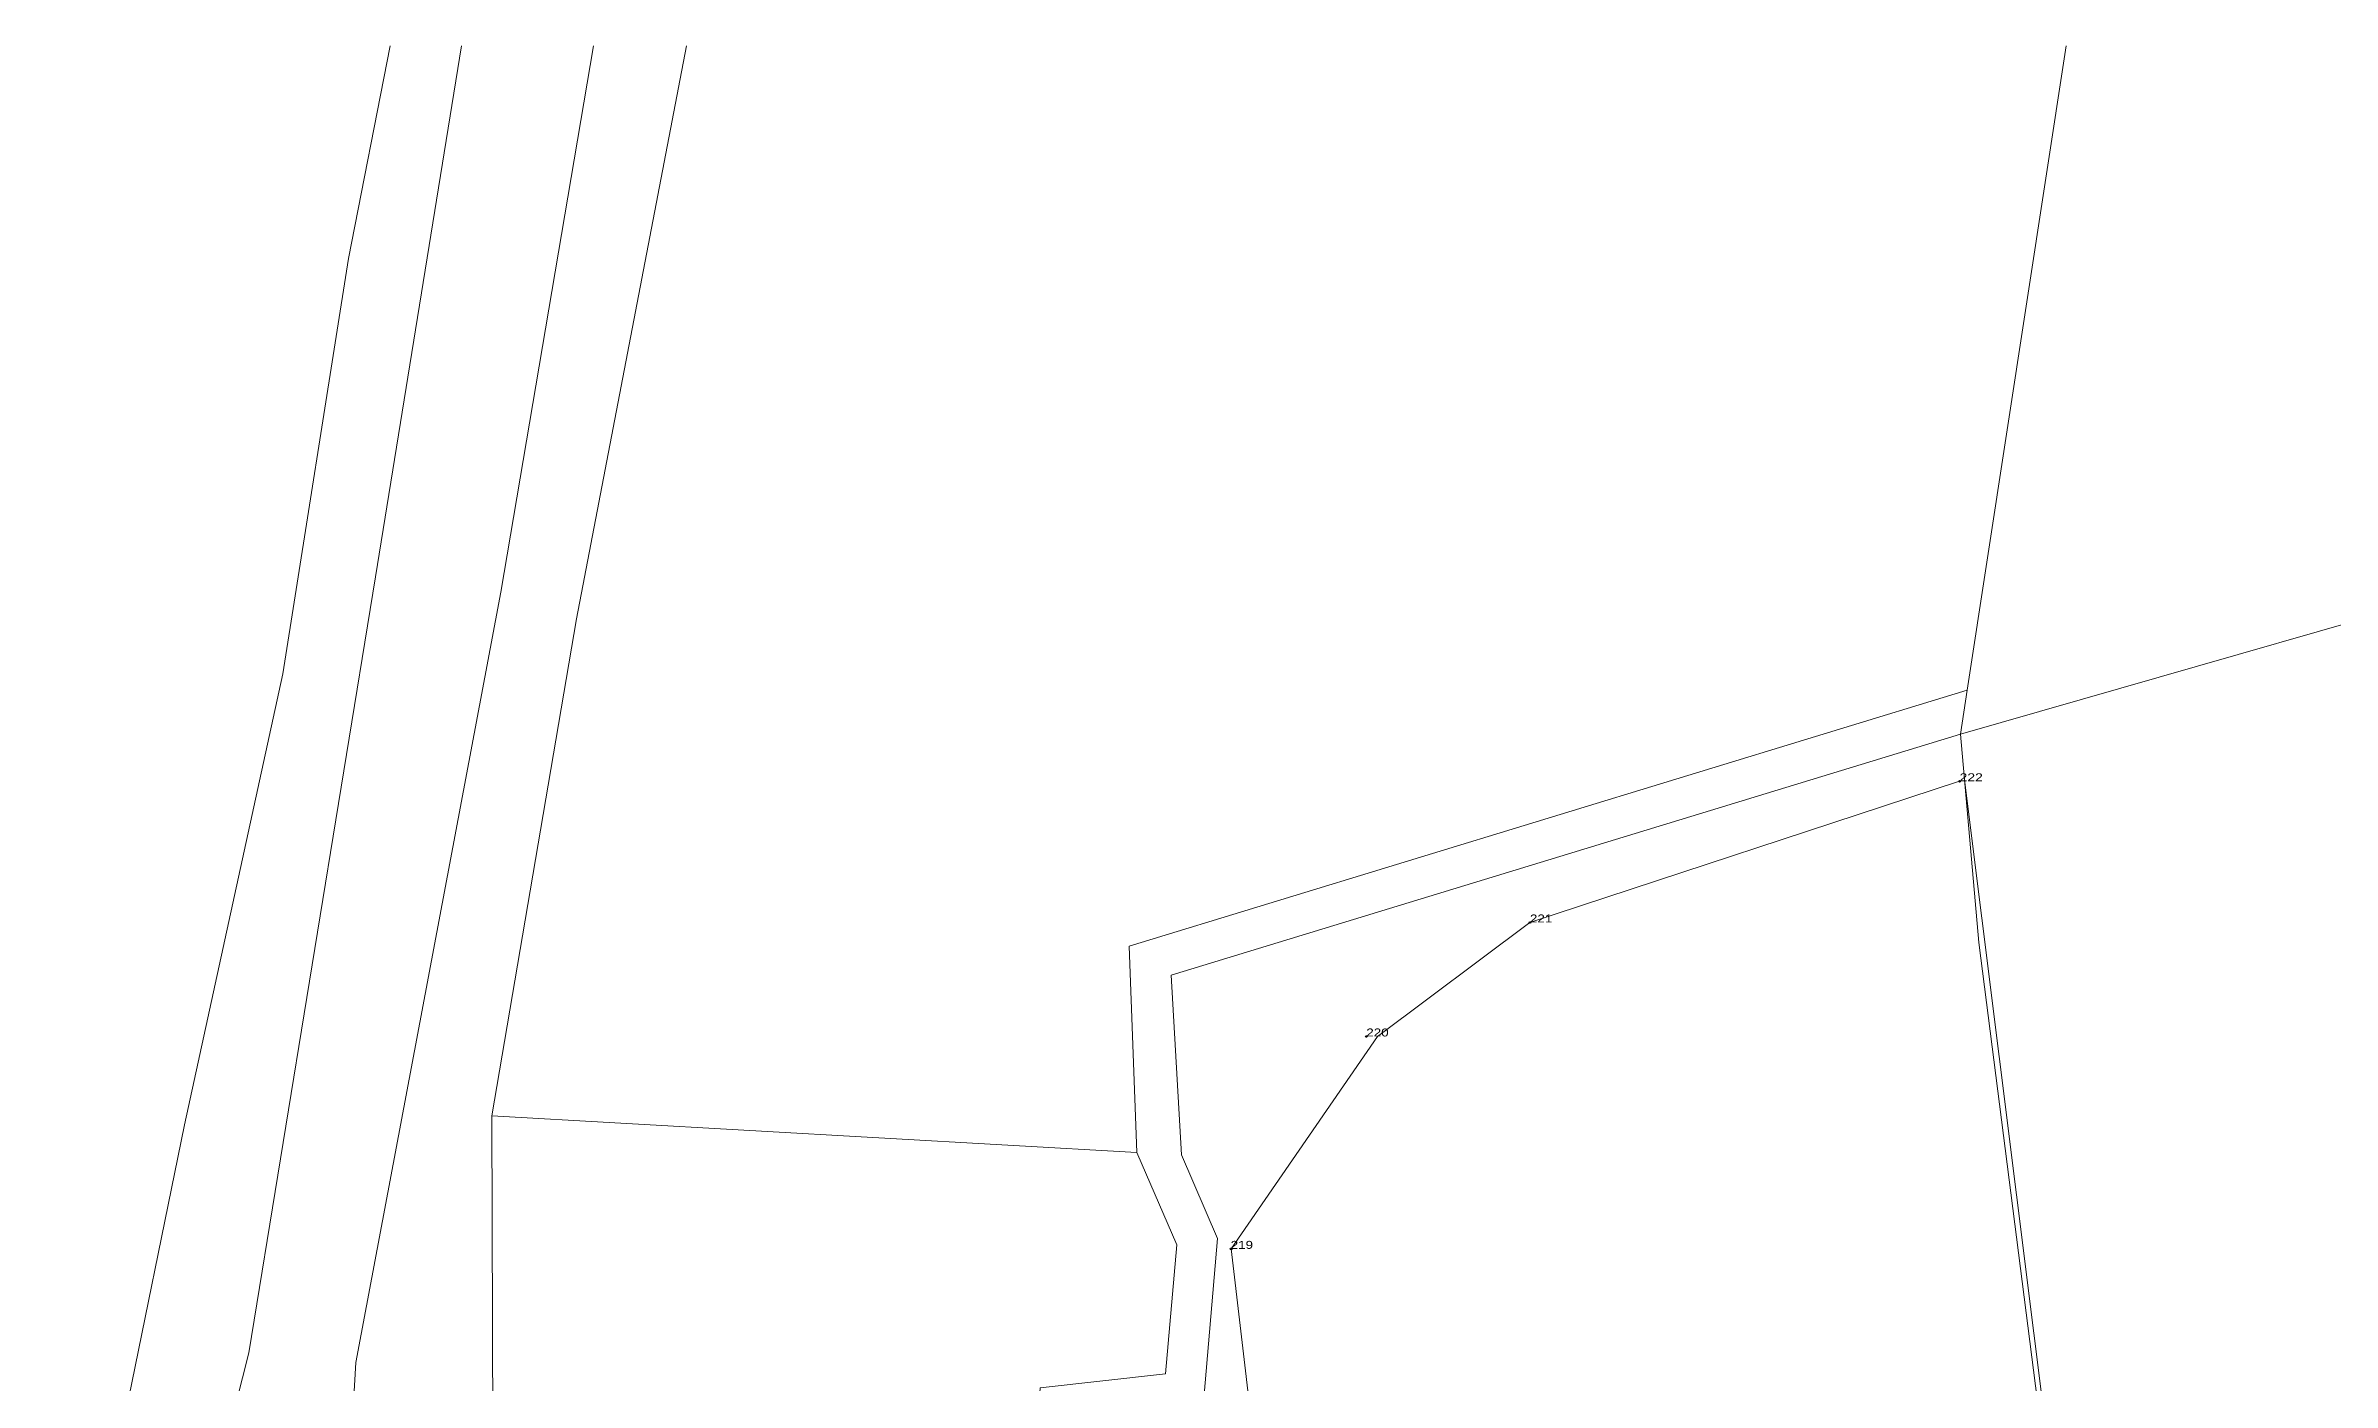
# Model space of a CAD drawing. Header units: metres. Extents: x 542585 to 542686, y 1835539 to 1835613.
# Drawn here: x 542589 to 542646.1, y 1835579.9 to 1835613.3 of the extents above; entities that cross this region are included whole.
import ezdxf

# ---------------------------------------------------------------- set-up
doc = ezdxf.new("R2010")
doc.units = ezdxf.units.M
doc.header["$LTSCALE"] = 0.08
doc.header["$PDMODE"] = 32
doc.header["$PDSIZE"] = 0.04
for name, color, linetype, lineweight in [('10', 7, 'Continuous', 13), ('22', 7, 'Continuous', 13), ('23', 7, 'Continuous', 13), ('32', 7, 'Continuous', 13)]:
    doc.layers.add(name, color=color, linetype=linetype, lineweight=lineweight)
doc.layers.add('12', color=7, linetype='Continuous')
doc.layers.add('7', color=7, linetype='Continuous')

msp = doc.modelspace()

# ---------------------------------------------------------------- linework, layer by layer
at = {"layer": '10'}
for p, q in [((542596.53, 1835607.96), (542597.57, 1835613.28)), ((542602.23, 1835598.95), (542604.98, 1835613.28)), ((542639.46, 1835613.28), (542636.99, 1835597.17)), ((542602.23, 1835598.95), (542600.11, 1835586.53)), ((542636.82, 1835596.07), (542637.28, 1835590.86)), ((542637.28, 1835590.86), (542641.03, 1835561.52)), ((542588.96, 1835569.31), (542592.43, 1835586.3)), ((542616.23, 1835585.61), (542600.11, 1835586.53)), ((542600.18, 1835565.18), (542600.11, 1835586.53))]:
    msp.add_line(p, q, dxfattribs=at)
for points in [[(542592.43, 1835586.3), (542594.89, 1835597.58), (542596.53, 1835607.96)], [(542636.82, 1835596.07), (542652.68, 1835600.62), (542655.37, 1835601.4)], [(542615.71, 1835563.65), (542640.82, 1835563.8), (542636.92, 1835594.93)], [(542636.8, 1835594.89), (542626.06, 1835591.36), (542622.25, 1835588.51), (542618.59, 1835583.2), (542620.88, 1835563.68)]]:
    msp.add_lwpolyline(points, dxfattribs=at)
at = {"layer": '22'}
for p, q in [((542597.2, 1835600), (542599.35, 1835613.28)), ((542600.34, 1835599.62), (542602.65, 1835613.28)), ((542600.34, 1835599.62), (542596.71, 1835580.36))]:
    msp.add_line(p, q, dxfattribs=at)
for points in [[(542591.94, 1835572.31), (542594.04, 1835580.6), (542597.2, 1835600)], [(542595.22, 1835569.01), (542596.29, 1835573), (542596.71, 1835580.36)]]:
    msp.add_lwpolyline(points, dxfattribs=at)
at = {"layer": '23'}
for p, q in [((542596.53, 1835607.96), (542597.57, 1835613.28)), ((542602.23, 1835598.95), (542604.98, 1835613.28)), ((542602.23, 1835598.95), (542600.11, 1835586.53)), ((542588.96, 1835569.31), (542592.43, 1835586.3)), ((542600.18, 1835565.18), (542600.11, 1835586.53))]:
    msp.add_line(p, q, dxfattribs=at)
msp.add_lwpolyline([(542592.43, 1835586.3), (542594.89, 1835597.58), (542596.53, 1835607.96)], dxfattribs=at)
at = {"layer": '32'}
for p, q in [((542616.04, 1835590.77), (542636.99, 1835597.17)), ((542636.99, 1835597.17), (542636.82, 1835596.07)), ((542617.09, 1835590.04), (542636.82, 1835596.07)), ((542616.23, 1835585.61), (542616.04, 1835590.77)), ((542617.35, 1835585.55), (542617.09, 1835590.04))]:
    msp.add_line(p, q, dxfattribs=at)
for points in [[(542614.96, 1835562.36), (542612.85, 1835572.61), (542613.58, 1835576.09), (542613.82, 1835579.73), (542616.95, 1835580.08), (542617.23, 1835583.3), (542616.23, 1835585.61)], [(542617.88, 1835579.17), (542618.25, 1835583.46), (542617.35, 1835585.55)]]:
    msp.add_lwpolyline(points, dxfattribs=at)
at = {"layer": '7'}
for p in [(542636.8, 1835594.89), (542626.06, 1835591.36), (542621.97, 1835588.51), (542618.59, 1835583.2)]:
    msp.add_point(p, dxfattribs=at)

# ---------------------------------------------------------------- texts
at = {"layer": '12'}
for s, width, p in [('222', 1.3, (542636.8, 1835594.89)), ('221', 1.25, (542626.06, 1835591.36)), ('220', 1.25, (542621.97, 1835588.51)), ('219', 1.25, (542618.58, 1835583.2))]:
    msp.add_text(s, height=0.2, dxfattribs=dict(at, width=width)).set_placement(p)

doc.saveas('drawing.dxf')
